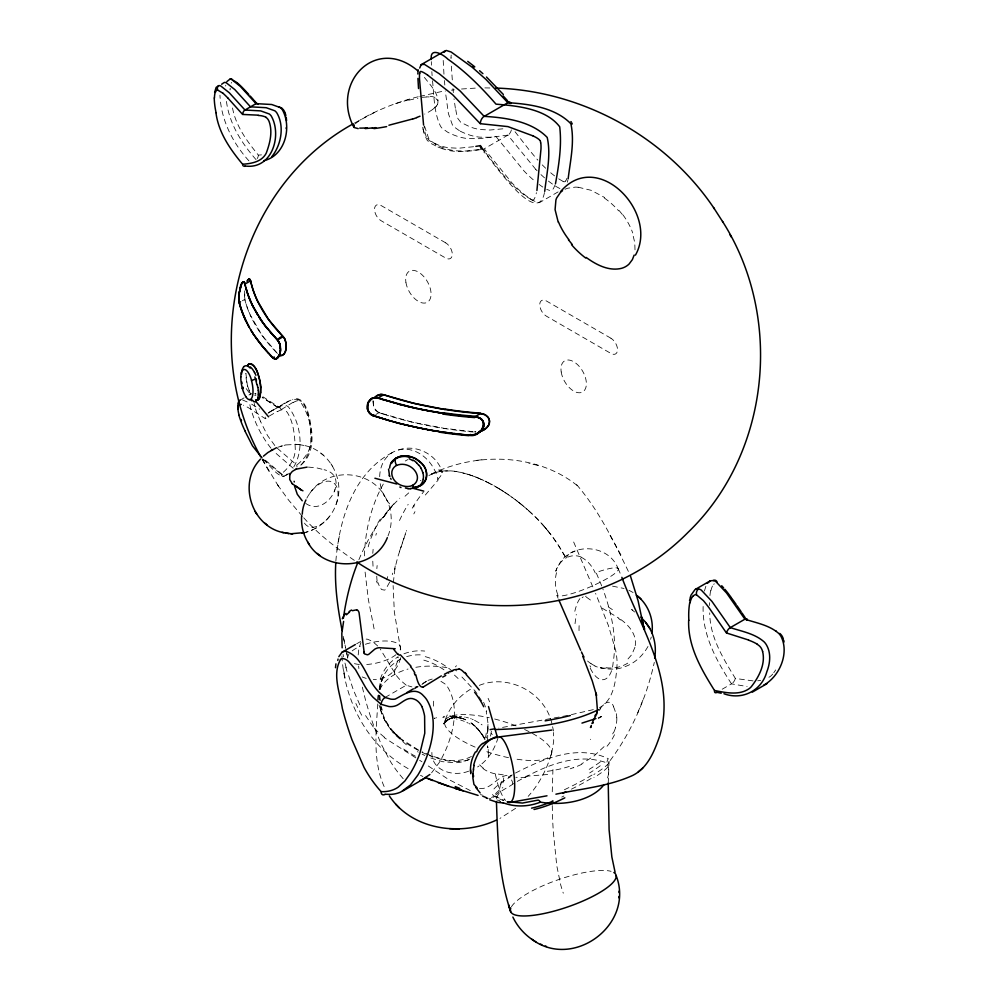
<?xml version="1.0" encoding="UTF-8"?>
<svg xmlns="http://www.w3.org/2000/svg" width="999" height="999" viewBox="0 0 999 999"><rect width="100%" height="100%" fill="white"/><g stroke="black" fill="none" stroke-linecap="round" stroke-linejoin="round"><path stroke-width="0.75" stroke-dasharray="5 3.75" d="M552.26 791.77L552.934 769.492M487.587 740.271L488.049 723.563L486.201 711.363M364.46 555.906C365.06 530.931 371.153 505.756 383.379 483.891M488.461 755.744L488.411 756.942M608.229 783.054L609.078 761.513L608.304 762.974C630.893 733.541 646.353 698.563 654.295 662.387M635.014 249.875L634.752 242.52L632.442 233.004M487.937 728.471L487.362 733.291L488.049 723.563M358.191 654.944L358.916 648.239L360.926 642.494M372.777 553.346L373.114 549.3M433.341 706.156L433.691 700.649M393.344 582.529L395.304 565.509L394.655 569.455L397.889 556.605L406.605 530.457M575.024 623.663L576.286 614.422M378.221 695.192C376.985 725.811 371.253 758.641 384.578 787.562M244.643 290.896L244.855 299.35L242.345 300.774M335.864 561.038C339.223 519.617 353.271 472.902 392.682 452.347M379.695 689.747L381.456 681.106L384.19 674.612L380.519 684.465M225.649 86.039L225.774 85.177M337.038 549.937L339.498 535.114M551.66 753.196L553.683 741.358L553.571 732.504M502.984 782.804L504.208 775.049L495.242 773.601A33.479 9.266 80.1 0 0 505.606 800.461M544.48 192.52C537.362 230.257 488.199 154.283 483.816 152.098M704.407 591.058L706.018 585.776M373.077 400.949L373.539 407.292M379.083 689.335L381.893 680.019M567.894 180.007L567.32 182.205M373.089 400.874L373.663 407.58L378.009 412.187M486.301 737.924L486.6 736.837M400.537 657.704C398.339 670.329 386.151 680.444 373.276 679.607M634.939 647.24L631.868 654.507L626.485 660.701M375.836 535.239L376.411 533.304M305.769 503.446C326.261 518.044 351.411 475.686 324.076 469.717M650.599 639.31L651.261 637.037M392.757 573.126L392.282 574.612M399.563 551.223L405.794 532.642M445.117 720.441L443.831 724.038M551.186 754.657C546.465 769.917 538.923 784.452 528.184 796.353M555.182 184.69L553.359 188.774L551.535 190.31A8.929 5.157 60 0 1 549.925 190.509L546.728 189.41M334.415 491.208L334.94 489.672M336.039 504.47C345.754 480.357 329.62 450.512 304.171 445.442M498.151 737.549C494.567 749.113 488.111 760.451 477.572 766.957M566.895 178.309L566.845 178.471A23.626 13.649 60 0 1 565.746 180.819L565.671 180.856M387.987 535.988C393.394 522.852 391.945 507.092 384.14 495.204M556.056 570.404L555.769 571.228L556.78 568.668A27.622 21.741 83.9 0 1 566.021 558.041A33.479 19.331 60 0 1 574.562 551.56L574.875 551.51M556.118 570.242L556.78 568.668M389.647 582.18L385.589 589.435A3.746 2.273 -61.7 0 1 384.49 590.122L381.618 589.547L378.733 585.951M637.749 712.774L644.03 697.29M590.771 727.959L591.47 726.673M461.938 718.256L465.734 719.804L456.318 717.22L459.515 717.419L453.558 717.307L456.768 717.22L449.962 718.518L453.109 717.619L447.54 719.742L450.362 718.506L445.417 721.353L448.951 719.18L443.956 723.663L448.651 719.342M475.087 747.102A55.794 16.921 17 0 1 445.079 720.504C449.75 706.293 460.352 694.417 473.563 687.549M590.909 727.647L591.72 725.786M358.891 559.727C367.42 539.085 379.258 519.767 394.368 503.271L382.355 518.531L391.658 506.143A34.665 28.284 64 0 1 379.957 481.943M613.361 732.567L612.699 733.928M443.981 723.638L444.842 722.327M413.823 513.911L414.985 511.65M437.574 104.52C440.234 93.669 428.346 83.229 422.727 75.15M558.553 565.347C570.329 541.795 608.678 543.793 618.056 568.481M599.512 710.526C601.473 704.545 610.077 697.477 613.686 706.618M383.566 517.232L386.8 512.262M775.661 669.942L773.75 672.764M647.989 646.453C642.494 656.368 633.516 664.497 622.414 667.432C612.499 671.977 590.871 665.471 604.882 668.731M293.806 466.87C304.42 449.175 300.824 422.902 288.336 406.83A7.73 4.458 60 0 0 286.288 405.669L281.531 405.756L275.574 408.366M425.337 495.005L438.086 480.132A34.665 28.284 64 0 0 405.906 449.238A34.665 28.284 64 0 0 379.682 477.11M309.84 493.319C326.96 467.008 370.379 469.18 385.065 496.665M444.43 722.789L444.043 723.313L446.99 720.391M499.388 791.745L494.48 796.078M456.443 665.696L455.469 666.882M329.345 516.595C323.002 524.675 313.861 530.619 303.783 532.754M446.103 721.091L444.28 722.939M604.045 746.64L594.018 755.993L581.693 763.81M772.714 674.063L772.177 674.675A47.752 27.572 60 0 1 770.104 676.573L765.808 679.02M436.488 106.069L432.505 109.615M431.593 772.814L438.936 762.986A233.616 134.877 60 0 0 447.003 746.94C454.32 728.408 458.741 705.469 447.864 687.424A14.997 8.654 60 0 0 444.855 683.828L438.199 679.62M444.905 722.277L446.391 720.853L445.254 721.877M250.125 394.58L250.499 394.18A7.73 4.458 60 0 1 250.924 393.856M300.824 465.134C316.983 448.164 312.625 417.982 299.388 400.449A7.73 4.458 60 0 0 297.327 399.288L292.582 399.375L285.702 402.522M301.099 464.897C315.547 452.584 312.824 432.043 308.916 415.646C307.168 408.279 302.485 395.529 292.582 399.375M582.117 597.764L583.204 596.878M355.194 123.814L360.065 120.13M254.745 395.567L255.981 395.142M287.25 473.888C279.87 482.43 269.318 463.037 262.787 459.677M515.634 808.303L499.975 818.406M446.203 720.966L447.589 719.979M265.984 418.331L265.384 418.743L249.25 408.229A69.018 39.848 60 0 0 244.018 405.419L243.444 405.182M421.903 684.552L427.085 680.881M268.694 412.674L274.65 408.891M269.305 412.262L291.308 399.787M269.38 416.009L277.285 411.401M354.483 123.014L377.734 110.802M601.51 716.47L600.711 716.957A15.06 7.517 -50.2 0 0 598.339 718.756M284.727 403.084L268.019 413.274M513.523 783.566C508.454 788.024 495.779 791.408 497.115 799.487M535.789 169.43L507.854 135.14L484.19 148.814L512.125 183.092A86.151 49.738 60 0 0 532.629 200.362M558.104 191.895L539.697 202.522A8.929 5.157 60 0 1 538.086 202.722L532.629 200.312M240.384 399.987L244.056 397.864M248.976 395.03L251.423 393.618M289.885 473.101L284.365 476.286L263.923 458.978M356.643 643.793L360.602 641.508M385.077 697.452L406.231 685.239L411.888 686.887M414.71 688.061L417.357 686.525M422.639 683.478L426.61 681.181M414.31 688.973L418.281 686.688M722.202 689.223L731.505 683.853L747.115 686.525M512.212 774.824L508.379 777.022A5.582 3.184 59.4 0 1 512.824 783.99M375.874 414.46L379.096 412.637L378.184 412.262M517.245 781.443C544.18 766.433 575.998 751.785 607.042 762.936A55.794 33.854 2.7 0 1 606.705 780.019M467.757 474.25L457.23 471.69A121.915 70.392 60 0 0 450.324 470.891L441.658 471.228A104.246 60.19 60 0 0 433.866 473.214L428.396 475.761L433.141 473.314M405.244 461.001L407.954 459.528M515.484 773.039C543.369 758.678 577.609 744.055 608.341 758.716A5.582 5.42 -70.3 0 0 607.042 762.936M431.568 474.063C476.86 451.623 538.786 453.596 578.433 486.55M311.376 530.394L312.937 529.62M314.947 528.608L316.546 527.809M293.069 402.285L281.169 409.64L262.737 397.802M469.692 759.153L464.485 761.263A48.364 39.423 48.4 0 1 455.157 762.774L442.495 761.688L430.07 757.766M427.934 680.419L432.192 679.045M449.75 718.781L450.512 718.431M493.306 796.69L491.483 797.402M471.416 756.443C463.111 760.963 453.271 761.3 444.13 759.69L444.905 759.802L431.918 756.081L422.19 751.797M599.525 707.654C614.51 699.787 616.183 678.333 617.145 663.111A69.555 44.218 59.1 0 0 615.784 650.836L608.416 625.574L595.579 593.369M600.923 716.708L598.176 717.769M573.314 767.632L570.279 768.793M277.722 447.265L285.751 444.942L297.003 444.368M418.244 96.753C400.799 101.011 383.816 107.442 367.819 115.647A27.235 3.821 -24.2 0 0 359.915 120.167M479.308 685.376C509.115 673.151 546.428 693.543 552.247 725.262M395.604 103.659L409.553 99.513M451.71 717.969L452.959 717.582M398.526 449.962C416.183 443.668 437.425 454.62 442.47 472.714M593.319 709.627L567.669 715.471L498.751 728.096M468.643 771.178C453.121 777.384 429.607 770.504 432.043 750.212M435.951 717.881L436.6 717.719M280.207 446.341L281.968 445.904M284.078 445.367L285.751 444.942M305.894 532.217L307.642 531.78M419.755 96.391L442.819 91.246M417.619 686.588L416.346 686.875A32.355 18.681 60 0 1 414.972 687.037M278.172 407.442L280.007 407.779L262.887 396.753M454.695 717.157L455.594 716.995M507.854 135.14L491.133 137.238L479.92 137.175A86.151 49.738 60 0 1 459.403 130.757M547.664 774.487L525.949 776.273M473.588 146.716L458.379 148.252L448.301 147.715A80.507 46.478 60 0 1 438.449 145.08L429.32 140.647L426.311 136.751M480.606 149.6C467.944 151.511 454.52 153.184 442.182 148.601M760.664 680.444L757.692 680.806M478.658 149.65L465.596 151.011L456.243 150.837A86.151 49.738 60 0 1 435.739 144.418M502.872 128.821L489.935 130.032L479.87 129.495A80.507 46.478 60 0 1 470.005 126.861L460.776 122.353L457.879 118.531A38.536 22.253 60 0 1 455.619 108.317M443.244 716.47L444.805 716.295M451.436 90.147L454.32 89.823M461.526 89.011L477.335 87.987M476.885 460.327L482.23 459.74M422.015 97.303L426.298 97.04M261.501 154.87L258.391 155.132C246.566 140.709 234.927 124.763 232.168 105.819M444.767 470.904L442.719 471.091A107.867 62.275 60 0 0 428.321 475.849M445.129 470.891L447.502 470.816M458.891 761.675L444.955 760.551L429.245 755.569M442.744 717.582L444.118 717.569M459.303 716.67L460.502 716.67M484.877 87.9L491.096 87.999M308.391 467.107L316.358 467.807L324.3 469.792M753.059 680.906L735.376 678.446C723.201 658.478 709.839 637.075 709.727 612.887M460.976 716.683L461.7 716.72M479.52 788.523C492.682 789.959 499.113 771.977 511.875 775.836M298.938 444.543L305.794 445.791M452.622 716.283L451.461 716.196L454.92 716.558M295.18 444.205L302.435 445.079M612.537 586.151L624.038 588.486M578.159 187.213L591.208 190.322L604.657 197.527M453.496 716.37L454.358 716.47M450.811 717.981L451.461 718.056M446.266 428.746L412.25 422.14L379.87 412.924M455.494 716.645L463.361 718.706L459.215 717.569L460.389 717.757M464.597 717.057L465.322 717.182M496.853 799.999L499.862 800.561M456.043 716.733L456.88 716.895M454.345 718.518L454.97 718.643M466.296 717.382L468.456 717.931M456.218 718.893L457.13 719.105M537.899 465.397L528.883 463.349M242.545 399.95L249.588 402.972M255.12 393.331L255.994 393.556M464.647 473.351L463.124 472.952A126.311 72.927 60 0 0 447.889 470.766M459.852 717.607L464.91 719.43L464.173 719.118M467.732 474.238L473.514 476.198M460.676 720.092L462.924 720.841M383.816 414.21L385.402 414.722A268.107 154.795 0 0 0 473.264 432.03M468.756 474.562L473.988 476.373M383.017 413.961L380.656 413.186M379.083 412.662L380.057 412.987M379.096 412.637L375.761 410.577L373.601 407.442M254.608 393.818L255.794 394.243M470.604 718.618L471.316 718.88M362.175 676.935L366.208 678.433M423.738 132.168L422.477 126.299L424.4 134.528L427.297 140.472L430.744 143.381L438.648 147.265M473.938 476.348L476.198 477.222M437.962 147.015L442.919 148.888M463.474 721.053L464.285 721.365M475.886 477.097L477.797 477.872M476.361 477.285L477.072 477.572M477.584 477.784L489.685 483.416M477.959 477.934L479.158 478.434M472.252 719.255L473.176 719.655M563.024 181.356L559.765 179.495A78.896 45.542 60 0 1 558.653 178.784M531.456 199.575L528.121 197.652A78.896 45.542 60 0 1 512.175 184.565M470.292 790.571L447.964 779.095L425.811 764.322M559.915 188.586L556.306 186.638A86.151 49.738 60 0 1 547.889 180.657M480.531 479.021L481.168 479.308M482.305 479.82L483.891 480.544M426.398 754.332L421.665 752.085M466.883 722.477L468.119 723.076M485.039 481.093L486.963 482.03M420.492 775.336L422.852 776.473M422.177 754.17L424.787 755.444M474.562 720.291L479.42 723.051M487.612 482.355L498.663 488.449M586.363 597.115L592.22 601.311M490.734 483.966L492.32 484.827M469.08 723.563L470.017 724.075M418.344 750.374C404.82 743.231 391.521 733.853 384.54 719.792A69.331 65.734 -18.2 0 1 380.132 709.078M459.403 130.694L453.958 126.811A8.929 5.157 60 0 1 452.347 124.763L448.389 113.536L445.279 90.934M435.739 144.368L430.282 140.484A8.929 5.157 60 0 1 428.671 138.424L424.425 125.787M628.908 590.247L633.104 592.532M418.219 752.097L417.395 751.648M493.906 485.701L495.492 486.588M418.469 749.999L401.473 739.223L393.531 731.905L401.71 739.472C391.396 731.218 383.429 719.767 380.744 706.73M496.016 486.9L499.25 488.811M435.914 98.639L438.024 100.699M602.297 608.229L618.993 618.244M251.686 404.183L259.752 409.24M499.188 488.773L504.47 492.095M499.712 489.098L501.298 490.072M415.821 757.879L384.14 737.599M502.36 490.734L503.946 491.745M408.129 768.631C367.744 745.791 344.393 701.485 341.933 655.968M419.655 760.301L421.953 761.775M504.42 492.057L511.513 496.915M504.994 492.432L507.105 493.843M277.635 407.217L265.022 399.113A69.018 39.848 60 0 0 262.175 397.515M508.154 494.555L510.252 496.016M479.732 731.231L470.991 722.851L478.084 728.97L485.027 739.023M510.789 496.391L512.15 497.377M354.308 560.352C335.964 547.764 318.157 534.128 303.371 517.382M406.418 744.817L393.606 733.541L385.377 721.216M481.181 724.25L482.055 724.887M511.838 497.14L512.475 497.602M512.35 497.527L515.496 499.85M471.828 723.451L475.049 726.098L472.202 723.726M293.157 468.231L274.076 451.698M515.197 499.625L518.618 502.26M516.321 500.474L517.107 501.073M620.941 619.617C628.758 625.224 636.063 633.841 635.414 644.03A25.474 22.752 1.1 0 1 634.902 647.227M406.231 685.239L400.587 680.369A32.355 18.681 60 0 1 396.116 675.199L380.282 649.063M518.518 502.185L522.352 505.257M518.993 502.547L521.865 504.857M322.24 454.333L323.264 455.157M320.729 453.109L322.04 454.158M634.602 612.012L631.643 609.452L634.178 611.75M522.252 505.182L523.314 506.068M473.638 724.862L474.65 725.736M523.289 506.043L528.034 510.139M526.423 508.728L527.497 509.665M527.897 510.027L528.558 510.614M528.409 510.477L534.815 516.483A121.915 70.392 60 0 1 541.708 523.651L544.53 526.835M461.925 676.997L475.512 691.445L482.804 702.634M263.274 459.203L281.019 474.188C287.999 468.631 294.143 460.976 295.067 451.81A36.101 20.842 60 0 0 295.267 448.976C294.767 436.725 294.018 423.638 287.575 412.862A6.818 3.934 60 0 0 285.564 410.626A5.02 2.897 60 0 0 283.878 409.84M277.41 353.484L262.138 335.464L250.687 315.834M576.648 484.702C599.213 510.739 614.485 542.719 629.395 573.526M276.286 352.335L274.975 350.961A268.107 154.795 0 0 1 244.78 299.388A262.737 151.798 -0.1 0 0 250.524 315.859M277.223 448.201L296.803 465.072C303.783 459.515 309.927 451.86 310.851 442.694A36.101 20.842 60 0 0 311.051 439.86C310.552 427.609 309.79 414.535 303.359 403.746A6.818 3.934 60 0 0 301.348 401.523A5.02 2.897 60 0 0 299.65 400.724M479.408 731.243L480.294 732.192M377.697 645.991L372.565 641.445L367.607 639.235A14.997 8.654 60 0 0 364.61 639.36M302.36 516.296L288.611 500.099L277.622 484.952M491.246 733.403L492.307 734.615M619.143 210.527L622.764 215.035M544.492 526.785L547.689 530.594M274.837 445.554L267.582 435.626L260.577 421.59M544.842 527.185L546.59 529.258M478.134 729.258L478.671 729.894M478.309 729.47L481.88 734.34M403.184 778.721L400.324 775.336A77.997 45.03 60 0 1 390.397 761.463L380.881 743.531L373.539 725.237A233.616 134.877 60 0 1 365.459 699.862L361.588 684.178M270.979 448.226C260.364 434.815 252.672 418.656 249.188 401.873M492.432 794.53C495.891 798.651 513.261 804.12 495.804 796.578L497.227 797.602L496.103 795.791L496.565 798.613M256.031 159.615C241.109 142.545 228.484 122.377 226.236 99.363M248.913 160.851C232.53 142.695 221.004 119.855 219.955 95.18M547.627 530.519L550.374 533.99A104.246 60.19 60 0 1 558.179 544.992L566.021 558.016A27.547 21.591 83 0 1 581.281 557.042M373.276 726.985L365.359 715.284M547.964 530.944L549.325 532.642A109.116 62.999 60 0 1 565.958 558.041M481.456 733.578L482.704 735.239M485.764 152.922L497.202 167.545A252.135 145.579 60 0 0 500.711 171.828L502.797 174.326A113.736 65.672 60 0 0 512.162 184.628M515.059 131.743L528.758 149.326A252.135 145.579 60 0 0 532.267 153.609L534.365 156.106A113.736 65.672 60 0 0 537.899 160.177M246.216 388.623L250.225 394.23M482.092 734.078L482.767 735.014M483.004 735.664L484.752 738.561L483.841 736.975M590.272 668.231C599.462 687.137 611.7 681.031 613.161 662.449C617.307 637.612 611.376 612.325 602.909 589.048M278.496 486.263L262.113 459.215M330.969 463.786L331.718 464.972M383.291 493.881L384.016 495.017M331.805 465.122L332.754 466.62M731.505 683.853C716.008 660.089 701.41 633.341 703.246 604.058M482.342 735.102L483.079 736.4M610.014 535.264L621.977 556.843M262.175 459.303L269.505 472.327M483.229 736.663L483.916 738.011M484.877 738.798L485.114 739.26M250.849 394.78L248.252 388.461A20.017 7.205 80.3 0 1 247.377 385.439L245.891 373.326A16.958 6.006 80.4 0 0 245.891 373.988A18.307 6.568 80.3 0 0 247.377 385.452L250.699 394.493M359.802 704.794L353.359 689.934L347.465 672.152M484.19 738.561L484.577 739.385M377.285 583.091L376.548 581.306M558.091 598.214L556.855 595.304A33.479 5.632 -23.1 0 0 587.162 588.161A33.479 5.632 -23.1 0 0 618.031 570.242A33.479 5.632 -23.1 0 0 596.103 572.514L601.798 586.101M618.156 568.581L621.353 576.073M573.663 542.02L593.256 587.887M346.241 667.881L344.817 662.487M590.347 739.26L590.434 739.585M552.572 726.698L553.546 731.018M374.101 628.846L368.331 599.412L364.847 569.954M343.194 636.363L345.779 648.551M346.091 650.074L347.702 657.692M343.693 638.698L345.529 647.489M346.753 653.346L347.677 657.742M616.308 713.673L616.808 717.332M343.519 656.755L343.057 654.283M487.512 745.816L487.899 747.851L487.687 746.59M455.357 108.204L454.021 98.826M488.186 749.475L488.311 750.586M294.181 482.142L294.068 480.881L294.118 482.305M488.124 752.135L488.199 752.771M358.604 666.008L358.891 668.568M400.724 650.012L394.33 611.937L393.131 585.551M373.027 566.196L372.627 558.141M453.346 92.62L452.984 88.524M488.236 753.096L488.336 754.37M452.31 79.895L451.236 64.785M444.443 80.532L444.805 85.015M432.517 80.757C434.153 95.979 433.766 112.175 440.509 126.211A8.929 5.157 60 0 0 442.12 128.272L447.564 132.143A86.151 49.738 60 0 0 468.081 138.599L479.295 138.686L496.016 136.588L523.951 170.879A86.151 49.738 60 0 0 536.051 182.105M443.956 74.176L443.131 59.103M432.117 75.624L431.83 71.641M488.374 751.423L488.399 751.698M431.443 65.197L431.318 61.651M488.374 755.019L488.399 755.656M379.458 695.566L379.608 699.837M552.26 805.606L552.497 815.509A442.944 255.732 60 0 0 553.409 832.766L556.78 865.783L560.726 884.952A90.734 52.385 60 0 0 563.299 893.206M616.845 718.381L616.845 718.743A30.332 14.973 -53.6 0 1 615.334 727.659M552.21 800.286L552.247 804.27M284.39 476.448A3.634 2.722 -82.7 0 1 281.131 474.138M277.809 407.467A3.584 2.685 -82.7 0 1 281.069 409.69M250.499 394.18A3.347 2.71 47.3 0 1 250.961 393.981M265.484 418.681A3.584 2.685 -82.7 0 1 265.235 417.07M277.472 411.7A36.114 20.842 60 0 1 283.753 409.54M296.691 465.159A3.634 2.722 -82.7 0 1 296.953 467.033M293.256 402.585A36.114 20.842 60 0 1 299.538 400.424M260.689 421.566A66.908 38.624 60 0 1 254.695 406.143M254.895 406.168A27.01 15.597 60 0 1 254.233 403.459M735.227 678.546A4.808 2.135 -50.5 0 1 731.493 684.003M709.602 605.469A88.499 51.099 60 0 1 709.577 602.697M709.939 595.591A88.499 51.099 60 0 1 710.626 590.559M710.913 590.784A35.739 20.629 60 0 1 713.511 584.203M713.736 584.477A11.414 6.593 60 0 1 714.273 583.778M258.279 155.207A3.634 2.098 -60 0 1 257.168 158.591M230.057 89.922A66.908 38.624 60 0 1 230.02 88.861M230.245 88.986A27.01 15.597 60 0 1 230.245 88.586M231.231 83.179A8.629 4.983 60 0 1 231.556 82.38M544.555 177.859A86.151 49.738 60 0 1 540.971 174.6M537.137 170.817A86.151 49.738 60 0 1 535.801 169.405M511.388 129.882A6.256 3.609 -60 0 1 507.904 135.414M531.53 199.788A5.42 3.134 60 0 0 534.19 199.251L534.165 199.013A23.626 13.649 60 0 0 535.264 196.678L535.339 196.528A61.463 35.489 60 0 0 536.426 192.67M565.759 181.031A5.42 3.134 60 0 1 563.099 181.568M554.595 175.886A78.896 45.542 60 0 1 549.587 171.828M545.666 168.244A78.896 45.542 60 0 1 543.743 166.346A113.736 65.672 60 0 1 542.245 164.885M426.211 136.738A38.536 22.253 60 0 1 424.063 126.548M451.024 58.629A65.197 37.637 60 0 1 451.024 57.73M451.036 57.73A27.622 15.947 60 0 1 451.211 55.095M542.807 187.063A86.151 49.738 60 0 1 539.135 184.478M565.022 189.286A25.687 19.73 28 0 1 567.744 188.212L575.399 187.113A31.881 24.725 29 0 1 578.159 187.263M604.32 197.989A67.957 56.743 30.9 0 1 618.656 210.864M622.976 214.91A67.532 57.268 30.4 0 1 632.717 232.954M426.498 96.891A73.064 20.18 -26.9 0 1 429.083 96.953M430.082 96.304A66.758 18.219 -26.5 0 1 436.476 98.339M437.437 104.558A34.316 9.041 -19.7 0 1 436.301 106.106M432.43 109.615A27.235 7.492 -18.3 0 1 424.687 114.073M408.853 100.2A71.728 19.131 -26.4 0 1 417.919 98.314M472.839 431.593A262.737 151.373 0 0 1 446.416 428.409M475.686 431.855A14.848 14.223 25.5 0 1 474.775 431.78M475.886 431.955A15.085 14.423 28 0 1 474.762 431.88M244.967 299.076A15.085 4.67 -77.9 0 1 244.718 291.121M379.021 705.144A55.794 34.428 3.7 0 0 381.268 710.252A5.582 1.748 -16.2 0 0 380.357 709.003M378.022 699.949A55.794 34.428 3.7 0 1 378.296 694.767M379.82 689.71A55.794 34.428 3.7 0 1 408.029 669.043M415.859 667.295A55.794 34.428 3.7 0 1 449.363 668.194M382.267 710.139A54.508 44.418 49.6 0 1 381.456 707.005M380.369 700.724A54.508 44.418 49.6 0 1 380.032 695.491M380.369 689.01A54.508 44.418 49.6 0 1 381.818 681.93M385.327 721.241A69.156 66.508 -17 0 1 380.994 710.326M394.343 674.687A55.794 32.205 60 0 1 397.977 660.676A5.582 3.159 59.7 0 0 397.952 656.88M381.193 681.63A54.071 44.206 47.1 0 1 398.039 660.764M397.939 660.626A53.784 44.668 52.9 0 1 400.711 659.065M406.68 656.655A53.784 44.668 52.9 0 1 423.326 655.044M524.587 729.495A55.794 16.921 17 0 1 551.386 754.183A55.794 16.921 17 0 1 513.449 758.641M508.528 757.679A55.794 16.921 17 0 1 483.391 750.424M445.079 720.504A55.794 16.921 17 0 1 489.273 717.732M494.655 719.005A55.794 16.921 17 0 1 517.245 726.335M415.409 756.231A62.562 37.8 30.1 0 1 402.759 748.388M486.288 732.954A56.918 46.753 44.8 0 1 485.452 737.574M483.628 702.309A62.438 54.858 -11.5 0 1 486.613 711.276M454.445 675.099A68.968 15.185 43.3 0 1 459.19 679.52M600.224 765.746A53.509 6.431 -27 0 1 589.685 772.939M591.183 778.421A52.66 7.917 -24.9 0 1 570.941 789.385M607.867 766.907A52.198 7.355 -25.2 0 1 593.906 777.647M511.413 906.855A55.794 14.411 -19.1 0 1 556.818 880.219A55.794 14.411 -19.1 0 1 611.088 871.353M503.046 800.386A66.883 11.526 -5 0 1 504.645 799.712M365.384 644.268A26.936 10.527 -12.5 0 1 391.795 641.52A26.936 10.527 -12.5 0 1 399.762 650.499M396.004 654.695A26.936 10.527 -12.5 0 1 364.36 664.597M359.378 664.46A26.936 10.527 -12.5 0 1 353.796 663.448M347.739 658.254A26.936 10.527 -12.5 0 1 348.938 654.245M352.197 650.886A26.936 10.527 -12.5 0 1 360.289 646.216M557.817 594.78A29.258 23.277 82.7 0 1 556.78 571.753M590.746 667.145A93.806 49.101 83.4 0 1 589.922 665.771M581.243 557.305A29.258 21.016 75.2 0 1 595.279 573.026M600.724 708.553A126.473 73.027 0 0 1 599.6 709.115M590.796 726.123A65.185 21.928 -58.1 0 1 591.021 725.611M590.022 727.509A15.609 9.103 -48.8 0 1 591.358 725.262M600.961 716.97A9.166 4.733 -51 0 1 601.66 716.558M525.986 777.322A166.046 161.85 75.3 0 1 515.859 777.284M569.255 766.445A126.036 113.898 26 0 1 546.965 771.353M581.893 764.223A102.897 97.765 63.6 0 1 573.389 767.831M614.51 734.715A36.426 23.439 -51.6 0 1 605.406 748.151M615.571 727.584A29.208 14.873 -53 0 1 613.648 732.554M616.745 717.382A38.412 19.568 -51.7 0 1 616.758 717.944M613.473 706.78A65.26 36.464 -42.9 0 1 615.746 714.01M495.154 773.8A27.36 18.993 -2.2 0 1 482.904 768.456M483.354 768.169A27.223 18.556 -1.2 0 1 478.309 763.011M440.934 475.549A34.003 7.78 -30.2 0 1 436.551 480.631M412.237 508.179A223.551 140.06 69.4 0 1 423.414 492.082M399.488 520.516A210.027 119.967 77.9 0 1 408.166 504.383M414.061 505.369A141.858 10.889 -75.2 0 1 413.823 507.08M387.737 576.598A71.241 19.943 -66.4 0 1 386.613 579.832M379.183 585.639A73.639 46.241 -41.5 0 1 377.997 582.642M377.123 581.156A140.871 90.946 -22.3 0 1 376.685 573.888M376.86 568.643A140.871 90.946 -22.3 0 1 377.147 565.521M368.206 546.828A209.565 121.466 33.3 0 1 372.989 533.566M373.888 531.231A224.201 119.605 46.7 0 1 382.405 516.108M393.531 504.607A33.941 2.298 -42.3 0 1 399.775 498.226M405.032 496.241A32.88 3.459 -40.5 0 1 410.989 490.884M420.429 480.719A32.468 6.893 -38.3 0 1 420.954 480.357M432.992 473.489A32.343 6.981 -38.6 0 1 436.101 472.202M438.349 470.042A32.78 7.28 -39.2 0 1 440.422 475.824M381.556 708.878A58.004 47.365 49.5 0 1 380.719 705.644M379.732 700.187A58.004 47.365 49.5 0 1 379.27 694.717M379.42 688.336A58.004 47.365 49.5 0 1 381.069 679.357M468.668 759.852A50.2 40.659 43.2 0 1 458.853 761.563M491.358 731.206A59.378 48.289 40 0 1 490.284 736.787M488.099 698.313A70.405 60.702 -9.1 0 1 489.535 701.798M455.144 669.717A69.718 16.359 40.5 0 1 456.618 670.928M425.249 656.643A58.017 39.748 44.8 0 1 452.584 671.34M403.921 653.808A56.556 46.916 52.8 0 1 424.712 651.061M380.357 679.008A56.618 46.329 47.6 0 1 398.002 656.942M493.956 788.96A51.561 8.866 -23.6 0 1 510.914 776.623M495.579 793.693A66.471 13.561 -19.2 0 1 502.872 787.537M600.287 761.912A57.492 7.105 -26.5 0 1 589.185 769.367M563.886 796.003A57.38 19.668 -28.1 0 1 561.775 797.077M591.995 775.062A55.257 8.442 -24.9 0 1 561.913 790.883M608.803 763.161A55.057 7.655 -25.3 0 1 593.831 774.512M501.423 781.468A107.967 49.613 51.8 0 1 500.911 784.402M500.474 784.327A74.513 35.952 46.6 0 1 498.676 791.133M494.343 796.74A67.333 21.578 -73.5 0 1 493.194 797.252M490.846 798.388A91.371 20.704 -54 0 1 489.348 798.526M482.28 795.029A61.538 2.11 19.9 0 1 480.419 794.642M384.428 737.225A73.801 71.866 63.9 0 1 378.196 731.693M377.922 731.98A68.232 67.745 87.4 0 1 373.389 726.885M361.725 715.222A66.983 25.862 54.8 0 1 355.881 703.483M347.015 671.415A86.788 10.977 67.9 0 1 345.804 667.12M579.033 630.644A37.925 18.581 -87.2 0 1 579.208 624.238M574.825 611.301A27.522 7.905 -84.9 0 1 582.167 596.803M585.564 596.603A38.037 10.152 76.9 0 1 586.101 596.116M612.387 609.615A36.651 2.997 32.1 0 1 607.879 606.643M618.681 618.656A39.948 21.341 33.2 0 1 620.579 619.992M627.747 663.136A40.772 36.039 69.2 0 1 605.993 667.694M605.981 668.181A41.346 33.791 -75.6 0 1 594.917 666.158M595.017 665.858A41.221 33.579 -84.2 0 1 591.008 663.623M590.996 663.661A41.434 34.216 -78 0 1 587.587 661.038M423.801 660.152A54.108 37.363 45.4 0 1 448.988 673.663M528.908 510.976A126.311 72.927 60 0 1 544.155 526.336M306.83 498.151A25.262 14.585 -60 0 1 333.978 483.154A25.262 14.585 -60 0 1 329.208 516.77A25.262 14.585 -60 0 1 303.546 521.366M434.99 718.131L434.34 718.318L434.99 718.131M448.476 716.121L448.476 716.121M449.675 716.121L450.861 716.158L449.675 716.121M445.741 242.869L381.069 205.519A9.278 5.357 60 0 0 374.513 209.34A9.278 5.357 60 0 0 381.069 220.704L445.741 258.079A9.278 5.357 60 0 0 452.31 254.258A9.278 5.357 60 0 0 445.741 242.894L445.741 242.894M610.963 338.249L546.291 300.911A9.278 5.357 60 0 0 539.735 304.732A9.278 5.357 60 0 0 546.291 316.096L610.963 353.471A9.278 5.357 60 0 0 617.532 349.65A9.278 5.357 60 0 0 610.963 338.286L610.963 338.286M345.055 677.946L343.519 669.755L345.055 677.946M561.201 371.965A17.957 10.365 60 0 0 581.98 392.27A17.957 10.365 60 0 0 577.822 364.922A17.957 10.365 60 0 0 561.201 371.965M405.906 282.292A17.957 10.365 60 0 0 426.685 302.597A17.957 10.365 60 0 0 422.527 275.262A17.957 10.365 60 0 0 405.906 282.292"/><path stroke-width="1.5" d="M280.469 349.263L280.269 351.486M608.229 783.054L609.103 829.932L611.85 856.93L615.072 872.164M531.555 939.048C572.802 970.553 635.014 924.849 616.196 875.698M431.306 59.503C429.632 46.653 443.081 54.333 447.789 59.103C465.921 71.766 481.53 87.525 496.016 104.158C517.095 105.844 545.916 108.654 559.702 126.786C561.95 145.604 558.853 165.06 555.494 183.666M618.905 897.839L618.93 896.453M619.005 892.594L619.043 891.158M280.469 349.837L279.957 353.246M301.661 515.684C300.949 525.362 303.259 535.339 308.629 543.481M472.839 776.385L472.864 775.611M597.34 709.128L596.078 693.069L596.553 695.454L592.27 680.956L582.767 656.281M335.801 562.549C334.39 585.414 337.762 608.241 342.12 630.631M260.839 392.47L259.166 398.863L257.505 400.274L255.469 400.099L257.879 400.112L259.715 397.827L260.789 387.212M260.864 391.995L260.439 383.991M388.561 469.105L389.598 476.261M286.139 347.377L286.151 345.105M472.902 775.124L473.002 773.813M280.257 355.656C287.537 355.045 287.038 343.881 284.628 338.811M417.832 74.013L418.194 69.805M654.657 658.166C657.192 643.443 652.522 627.759 641.221 617.819M286.114 347.677C285.876 350.861 284.44 356.306 280.294 355.669M335.489 667.694L335.939 663.86M651.91 633.266C653.945 619.105 648.014 603.796 636.438 595.242M286.189 128.534L286.313 127.572M280.319 351.723L280.082 353.109M214.61 92.42L216.121 87.437L218.756 85.639A7.73 4.458 60 0 1 220.679 85.914L229.283 92.757L244.98 110.027L260.677 110.889L269.293 113.986A7.73 4.458 60 0 1 271.204 115.921C282.255 135.09 272.302 169.892 244.98 165.996M343.394 618.306C346.066 599.225 350.612 580.344 357.842 562.462M419.717 68.069L421.166 64.66L424.4 64.348L439.285 73.764L460.077 90.946L484.19 116.371C505.781 117.607 531.493 121.254 547.202 137.425C551.173 154.995 546.665 173.614 544.717 191.346M536.913 190.509L540.983 149.076A66.921 38.636 60 0 0 541.021 146.516L540.996 145.717A24.238 13.998 60 0 0 540.821 143.282L540.784 143.057M689.56 600.699L689.785 599.487M596.565 714.335L597.427 710.052L596.141 715.009M568.144 178.858C570.317 160.764 574.8 141.721 570.879 123.764C555.169 107.592 529.458 103.946 507.854 102.71L484.19 116.371M337.749 660.451L338.062 659.065M241.321 372.839L241.408 372.502A13.924 4.883 80.5 0 1 241.571 371.903C245.517 364.273 250.999 376.66 251.523 380.744A16.234 5.632 80.3 0 1 252.572 385.689A14.498 5.082 80.2 0 1 252.909 393.544A14.148 4.933 80.3 0 1 249.513 399.6M279.895 353.496L276.985 358.341L275.062 358.953L272.839 357.767L274.263 356.968M343.606 621.44L341.82 633.341L342.145 647.827M690.059 598.339L690.671 596.166M279.907 353.821L278.296 357.292L276.011 358.903M240.272 287.312C240.172 284.715 244.268 278.896 244.917 284.253M634.153 255.095L632.379 259.615L629.07 264.048A25.687 20.617 42 0 1 621.753 268.269C608.99 271.528 596.203 264.76 586.151 257.442M289.81 474.7L289.722 479.52L292.345 483.816M488.948 424.413L489.56 420.954L488.486 417.707M691.021 595.154L694.992 589.597L710.252 580.831L713.199 580.544A4.433 3.247 -80 0 1 717.12 582.055M290.06 474.163L292.27 471.441L295.604 469.418M338.823 656.655L342.095 652.197L355.319 644.555M635.439 255.132C659.365 212.812 597.527 148.214 560.576 191.608M289.785 474.762L290.085 474.1M246.978 281.318L247.29 280.669M241.583 283.891L239.098 293.244L239.273 302.472A262.737 151.648 0.1 0 0 245.142 318.993M391.783 463.149L392.145 462.425M241.508 284.041L239.073 293.219L239.173 302.36M443.918 52.348L446.216 50.437L451.098 51.985L472.215 67.27L485.864 79.346L507.854 102.71M387.337 537.649C374.575 570.504 323.938 572.889 307.704 542.032M475.474 751.897C471.578 758.416 469.692 766.171 470.829 773.726M241.696 283.691L242.17 282.904M226.848 81.606L229.795 79.258A7.73 4.458 60 0 1 231.718 79.533L240.322 86.376L256.031 103.646L271.728 104.508L280.332 107.605A7.73 4.458 60 0 1 282.255 109.553C292.145 126.973 285.289 155.594 263.961 160.677M247.602 280.107L249.338 278.709L250.599 280.881A255.344 147.465 -0.1 0 0 257.63 301.286M247.49 280.294L249.363 278.721L250.599 280.881A258.991 149.525 0 0 0 270.517 322.128A266.646 153.946 0 0 0 283.204 336.713A9.653 5.519 89.8 0 1 283.891 337.575L284.565 338.698M354.22 124.937L354.208 127.547L358.204 128.621M247.552 365.222L248.951 363.798M374.338 398.114L377.172 395.454L380.881 394.38M374.338 398.102L375.437 396.778M242.133 282.954L243.356 281.893L244.38 282.58M221.641 84.253L224.275 82.455A7.73 4.458 60 0 1 226.199 82.73L234.802 89.573L250.499 106.831L266.209 107.705L274.812 110.789A7.73 4.458 60 0 1 276.735 112.737C284.74 125.949 281.206 144.992 271.953 156.506M247.702 364.997C251.885 360.477 255.969 368.706 257.267 372.103M242.208 282.854L242.907 282.13M707.367 583.341L710.252 580.831M346.453 614.797L349.6 611.962M260.602 459.016C237.45 482.455 251.523 526.698 283.691 532.692M240.384 399.987A7.73 4.458 60 0 0 239.448 400.562L238.037 403.933L238.286 409.24M555.906 794.193C581.668 788.673 608.691 786.425 632.854 775.361C647.851 767.794 654.308 751.398 659.527 736.5C676.785 680.494 640.546 627.797 621.878 577.322M340.522 659.627C331.993 674.225 340.022 693.069 342.332 708.403A225.662 130.282 60 0 0 351.935 739.635L364.061 767.444A74.538 43.032 60 0 0 381.118 791.62A5.869 3.384 -60 0 0 385.065 794.43M375.636 396.578L379.046 394.667L382.679 394.518L413.711 403.271L445.117 409.503M429.895 774.475L422.065 779.744A77.997 45.03 60 0 1 419.805 780.644M638.261 771.852L642.719 768.094M263.449 456.168L267.932 452.497L276.473 447.727M478.459 432.754C483.266 430.419 486.001 422.914 481.156 419.255M353.271 123.776C239.136 186.626 197.814 343.918 260.702 456.718M385.077 794.28L390.996 794.38A77.997 45.03 60 0 0 400.911 791.957L410.427 785.027L417.769 775.199A233.616 134.877 60 0 0 425.849 759.153C433.154 740.634 437.574 717.682 426.698 699.637A14.997 8.654 60 0 0 423.701 696.041C415.035 685.789 403.858 694.73 395.192 699.1A32.355 18.681 60 0 1 390.734 699.113L385.077 697.452L379.42 692.582A32.355 18.681 60 0 1 374.962 687.412C365.734 675.561 361.988 657.005 346.453 651.448A14.997 8.654 60 0 0 343.444 651.573L342.095 652.197M403.034 790.883L426.211 777.422M244.98 110.027L256.031 103.646M421.166 64.66L444.842 50.986M406.768 692.644L413.386 688.823M695.641 589.273L698.588 588.985A10.227 5.907 60 0 1 701.273 590.072L711.95 601.41L730.294 627.622L744.917 619.193C756.43 622.976 769.43 625.162 778.77 633.466A10.227 5.907 60 0 1 781.056 636.475C789.547 653.371 779.457 676.61 763.711 685.139M752.322 692.145L766.932 683.703M441.321 675.911L423.713 686.738A12.45 10.327 81.1 0 1 423.101 687.162M250.612 280.844L244.98 283.991M240.572 301.773L239.148 302.572A262.737 151.798 -0.1 0 0 245.392 320.005M278.371 341.146L277.447 339.985A9.441 5.407 89.8 0 0 277.185 339.735A9.54 5.482 89.5 0 1 277.547 339.897C283.978 332.205 285.552 340.147 286.139 344.905M276.211 338.673L277.46 339.947L283.192 336.738L268.456 319.405L257.68 301.286M377.16 397.552L378.097 397.864L383.753 394.755A266.646 153.946 0 0 0 408.991 402.11A258.991 149.525 0 0 0 480.507 413.598L485.064 414.797L488.224 417.332M367.669 409.253C367.907 412.137 371.341 416.458 374.45 415.247M469.043 435.302L470.479 434.465M371.778 398.464L367.794 402.872L367.395 409.178M444.393 674.25L450.237 671.34M422.952 687.175C418.706 687.699 416.858 678.721 415.796 674.725M371.928 398.389L367.919 403.171L367.595 409.84M271.316 450.312L272.914 449.525M412.337 485.464A14.61 11.663 38.9 0 1 403.484 486.014A14.086 11.264 38.7 0 1 396.765 482.754A12.375 9.84 38.6 0 1 393.094 478.334A12.013 9.553 38.6 0 1 393.743 467.682A14.086 11.201 38.2 0 1 396.64 465.422C404.583 461.875 415.072 467.095 417.182 475.487A11.439 9.141 38.3 0 1 417.357 478.646A11.851 9.466 38.4 0 1 417.27 479.233A12.15 9.703 38.6 0 1 416.296 481.868A12.725 10.165 38.6 0 1 415.784 482.654A13.511 10.789 38.8 0 1 413.673 484.652L413.087 485.027A14.073 11.239 38.8 0 1 412.462 485.364M243.044 282.043L244.068 282.218A12.063 3.384 -78.5 0 1 244.805 284.203M296.316 469.105L307.118 467.12M496.441 820.067C461.113 836.775 411.788 830.181 389.323 795.878M295.529 469.443L296.403 469.068M396.953 457.767L396.341 458.054A5.582 3.159 64.1 0 0 396.64 465.422M420.017 116.196L416.645 117.52M604.008 784.59A55.794 33.854 2.7 0 1 540.434 802.147C528.571 806.817 515.009 807.379 503.059 802.697M595.928 718.581L581.967 723.101M352.36 610.701L356.119 609.927A24.638 11.326 86.3 0 1 356.655 609.964M412.512 118.993L388.898 125.225M249.188 363.686C257.405 365.06 258.704 376.648 260.377 383.591M417.02 486.938C427.51 484.84 429.595 470.429 421.965 463.686M290.859 533.766L304.633 532.542M302.11 533.179L303.783 532.754M416.783 487L414.96 487.337L420.654 485.464A19.043 15.172 39.4 0 0 423.938 482.742A18.219 14.523 39.2 0 0 424.762 481.63A17.445 13.899 39.2 0 0 426.386 477.809A16.946 13.499 38.9 0 0 426.548 476.935A16.571 13.212 38.9 0 0 426.398 472.202L425.711 469.792M509.715 802.497L547.002 795.803M490.084 729.62L494.418 728.858M551.96 730.044L497.352 737.125L488.486 706.543M475.849 146.378L480.244 145.667L484.627 151.436M275.799 358.791L273.189 357.929M372.09 127.959L365.159 128.596M375.174 397.565L372.053 398.551L375.924 397.577M495.267 729.545C524.35 728.721 553.721 725.911 581.443 716.658A126.473 73.027 0 0 0 598.463 709.677M381.006 394.38L383.741 394.792M375.362 397.739L378.009 398.139M258.167 115.16L242.607 114.448L227.947 98.102M495.766 88.062C582.242 90.747 666.271 136.863 714.41 208.853M449.637 828.658L454.033 828.733M455.082 828.745L459.39 828.833M532.954 135.864L507.967 126.611L480.244 123.676L452.522 94.593L427.522 75M395.217 648.751L379.058 647.727A25.375 14.91 -89.1 0 0 375.799 648.638A11.114 6.494 -88.4 0 0 374.675 649.263L368.768 654.308A12.587 8.367 85.7 0 1 367.332 654.782L364.535 653.908A6.419 4.495 -88.3 0 1 364.185 652.971M375.961 397.752L379.158 398.476M475.874 416.745L474.937 416.683M469.055 435.264C481.568 438.561 490.497 417.432 474.912 416.933A255.344 147.627 0 0 1 439.36 412.787L432.604 411.551M469.667 435.214L467.732 434.927M469.318 435.189L465.484 434.727M288.911 533.578L282.068 532.342M292.682 533.916L285.427 533.054M467.008 434.99L461.001 434.278M464.772 434.777L463.274 434.627M462.525 434.553L453.821 433.466M460.289 434.328L458.803 434.165M457.317 434.003L458.066 434.09M456.168 433.866L449.213 432.892M503.171 802.996L497.14 802.247L489.71 799.799M452.709 433.454L444.63 432.267M459.028 669.18L454.395 669.73A29.296 26.661 44.3 0 0 452.822 670.304M448.114 432.867L443.494 432.105M442.345 431.93L443.531 432.23M475.961 416.933L474.8 416.795L480.507 413.574C487.05 413.261 492.245 421.016 487.974 426.211A15.085 14.423 28 0 1 479.22 431.668M442.395 432.055L438.062 431.281M443.106 413.161L426.036 410.339M443.044 413.399L429.295 410.951M440.122 431.718L441.258 431.893M438.773 431.655L440.559 431.93M438.986 431.543L435.252 431.081M437.2 431.143L438.111 431.406M437.25 431.268L434.602 430.719M436.388 431.131L431.793 430.507M433.741 430.569L434.665 430.844M433.803 430.694L431.156 430.132M723.938 693.756C742.494 700.524 761.725 690.534 766.795 671.877C770.167 663.386 771.253 653.096 766.445 644.917A10.227 5.907 60 0 0 764.16 641.907C754.819 633.591 741.82 631.405 730.294 627.622M432.942 430.557L427.535 429.745M431.218 430.257L426.024 429.195M408.017 488.598L405.369 487.987M431.381 411.488L424.438 410.027M429.508 429.945L422.577 428.796M428.146 410.651L419.742 409.078M426.086 429.32L421.99 428.421M424.438 429.008L399.637 423.601L373.389 415.846M424.787 410.264L416.695 408.441M421.191 428.259L422.053 428.546M423.214 409.702L410.839 407.117M420.404 428.096L421.253 428.384M420.467 428.234L416.458 427.285M419.368 428.159L416.995 427.659M415.671 427.11L416.521 427.41M414.885 426.948L415.734 427.247M414.098 426.773L414.947 427.072M716.895 692.295L721.203 693.219M415.209 408.116L416.845 408.628M413.311 426.598L414.16 426.91M415.434 408.329L403.896 405.444M412.525 426.436L413.386 426.735M411.151 426.123L412.599 426.561M414.123 407.779L384.39 399.975M411.213 426.248L405.656 424.837M409.84 425.936L404.283 424.513M409.852 407.055L402.56 405.107M507.854 801.673L522.427 803.059L538.199 800.087A5.582 2.51 72.2 0 1 540.434 802.147M241.283 404.408L239.048 404.595A3.347 2.71 47.3 0 1 239.448 400.562M402.922 424.175L404.358 424.637M401.561 423.826L402.997 424.3M400.199 423.489L401.635 423.963M402.947 405.369L397.365 403.733M398.851 423.139L400.287 423.613M401.573 405.007L383.304 399.637M398.938 423.264L396.153 422.427M412.587 488.186L423.763 491.121M374.912 478.234L396.803 484.016M486.388 797.689L482.667 796.116M394.817 422.065L396.241 422.565M394.892 422.202L392.132 421.328M395.067 403.009L378.097 397.864M390.796 420.954L392.22 421.466M389.697 420.641L390.884 421.091M389.785 420.779L374.538 415.959M388.686 420.467L373.089 415.484M234.253 81.019L235.202 81.431M478.071 795.404L448.851 786.325L425.624 777.634M383.616 399.9L381.168 398.951M382.505 399.55L380.107 398.613M463.124 790.833L455.194 788.311L459.74 789.772M379.071 398.276L380.269 398.838M378.047 398.114L377.048 397.777M373.376 415.684L372.577 415.309M367.869 409.902L369.755 413.087L372.939 415.534M438.174 782.667L448.851 786.325M373.439 415.559L372.49 415.172M540.447 944.155L541.833 944.692M545.242 945.991L546.478 946.465M748.538 639.997L726.435 632.966L709.352 608.229A91.296 52.71 60 0 0 703.433 600.661L696.54 594.817A4.433 3.247 -80 0 1 698.588 588.985M427.822 778.533L432.555 780.519M340.347 659.352A11.101 6.406 60 0 1 348.489 661.375L355.482 669.617L365.447 687.287A39.56 22.84 60 0 0 373.214 697.439L381.131 704.32L389.036 706.555A39.56 22.84 60 0 0 396.803 705.381C402.347 702.659 407.604 696.178 414.435 699.238A10.952 6.319 60 0 1 421.89 706.455M292.282 483.741L301.648 490.234L296.241 486.263M302.959 490.809L301.523 490.172M381.131 704.32L381.193 704.357A5.607 3.234 -60 0 1 385.077 697.439M399.85 487.025L400.986 487.549M477.172 787.949L473.938 784.39L472.814 777.559M356.78 562.012C456.98 628.733 602.534 619.055 688.074 532.33C770.341 453.084 783.616 317.095 722.539 221.478M535.864 941.832C525.924 936.138 517.782 927.409 512.862 917.057M235.964 81.893L236.663 82.405M757.317 644.318L759.19 645.754A6.643 3.834 60 0 1 761.188 648.101A8.766 5.057 60 0 1 762.587 651.423M417.694 70.717C375.886 35.202 330.594 82.58 353.746 126.998M467.744 61.364L474.8 66.846M472.839 67.008L473.713 67.695M317.22 553.409L319.805 555.469M264.585 522.976L265.622 523.788M265.821 523.963L267.133 525.012M237.238 82.842L237.937 83.429M637 595.716L640.921 598.901M779.757 633.428L780.069 633.703A6.643 3.834 60 0 1 782.055 636.051A8.766 5.057 60 0 1 783.328 638.923M238.224 83.666L238.773 84.166A69.018 39.848 60 0 1 243.719 88.998L246.653 92.095M479.557 70.717L482.904 73.664M223.002 93.282L217.657 90.047A3.347 2.66 83.1 0 1 218.756 85.639M480.157 792.931L475.711 787.374M302.21 500.774L297.29 494.268L294.543 486.176M486.488 77.01L503.359 94.48M273.089 357.892L272.228 357.043M272.277 357.23L263.586 347.652M276.923 339.223L279.708 343.981L280.394 348.813M271.628 356.431L272.315 357.13M464.523 672.889L462.762 671.191A8.442 7.817 57 0 0 459.078 668.93M271.016 355.806L271.703 356.518M721.703 585.739L723.613 587.837M276.923 339.298L272.565 334.79M270.417 355.194L271.104 355.894M276.336 338.698L263.923 324.188L254.395 309.103M395.641 804.133L397.14 805.681M397.689 806.23L399.188 807.779M270.504 355.282L268.644 353.321M275.687 337.937L274.463 336.651M262.05 457.942L252.472 445.841L244.805 430.706M421.665 463.361L415.347 458.516L408.154 456.068L398.813 456.83L395.042 458.953L392.432 461.925L395.005 458.991A19.331 15.335 38.6 0 1 396.703 457.817C407.068 452.36 420.829 458.691 425.399 469.006M268.057 352.697L268.731 353.421M466.121 674.562L468.718 677.434A85.464 18.207 48 0 1 474.013 683.466M273.863 336.001L270.254 332.168M268.144 352.797L266.92 351.448M503.134 95.892L507.517 100.699M400.362 654.795L410.989 666.121M247.365 92.882L248.813 94.455M508.391 101.661L510.139 103.609M266.346 350.824L266.995 351.536M250.237 96.041L253.796 100.05M272.078 334.041L266.858 327.872M265.784 350.187L266.433 350.911M265.235 349.563L265.871 350.287M254.508 100.862L256.631 103.297M265.322 349.65L264.136 348.289M572.09 244.293L568.443 239.797M264.223 348.376L264.76 349.013M473.963 683.478L479.27 689.984M262.937 346.89L263.674 347.752L254.196 335.214M262.3 346.116L263.024 346.978M255.619 401.198L268.556 416.82M261.663 345.342L262.387 346.203M261.039 344.568L261.75 345.429M267.382 328.733L266.233 327.073M260.427 343.793L261.126 344.655M259.815 343.007L260.514 343.881M266.121 327.16L263.811 323.913M259.902 343.107L258.616 341.446M265.509 326.373L263.224 323.114M259.303 342.32L258.017 340.659M257.442 339.872L258.117 340.759M731.268 597.602L730.219 596.178A91.296 52.71 60 0 0 724.862 589.273M645.604 622.489L649.899 628.533M256.868 339.086L257.53 339.972M263.124 323.201L262.075 321.516M731.78 598.314L732.304 599.025M256.306 338.299L256.955 339.185M732.816 599.737L736.188 604.52M262.537 322.402L260.964 319.905M255.744 337.5L256.393 338.386M255.195 336.713L255.831 337.6M737.025 605.719L741.171 611.763M261.413 320.791L259.353 317.482M255.282 336.8L254.108 335.115M741.995 612.974L745.266 617.857M744.917 619.193L726.56 592.981L715.883 581.63A10.227 5.907 60 0 0 713.199 580.544M746.091 619.068L746.615 619.88M260.314 319.18L251.973 304.47M253.808 334.84L253.222 333.753M253.521 334.403L252.922 333.304M253.234 333.953L251.773 331.481M713.548 207.542L722.901 222.078M253.009 333.404L252.347 332.392M256.131 513.149L256.893 514.335M308.753 543.668L309.478 544.817M255.107 511.513L256.056 512.999M252.085 332.168L250.662 329.658M251.86 331.581L251.211 330.569M257.542 314.872L251.985 304.295M251.248 330.794L249.325 327.322M390.547 478.321L391.121 479.283M729.857 234.503L731.33 237.088M249.313 327.497L248.227 325.349M248.776 326.536L246.041 320.979L246.528 321.978M248.589 325.949L247.702 324.363M248.064 324.962L246.691 322.377M253.284 307.255L253.783 308.216M584.003 657.092L583.428 655.968M247.028 322.977L246.441 321.878M582.867 654.832L582.317 653.696M252.797 306.306L251.523 303.334M582.03 653.121L581.48 651.972M421.74 706.518L422.577 708.403A17.82 10.29 60 0 1 423.151 710.014L424.188 713.91A35.514 20.504 60 0 1 424.612 716.208L424.775 733.204L419.93 753.196A225.662 130.282 60 0 1 410.327 773.338L404.845 781.056L398.201 787.15A74.538 43.032 60 0 1 381.143 791.633M278.983 342.108L279.658 343.831M245.717 320.379L245.954 321.066M245.479 319.88L245.704 320.554M580.644 650.212L558.928 600.149M244.992 319.018L245.467 320.042M251.086 302.372L251.423 303.409M250.986 302.447L250.387 300.761M250.549 301.473L249.588 298.838M250 300.187L249.076 297.552M257.417 372.452L259.365 378.521A19.406 6.806 80 0 1 259.79 380.382L260.764 386.888M249.226 298.264L248.589 296.253M558.204 222.09L555.082 209.653L555.906 200.05A31.881 24.488 29.9 0 1 556.68 197.927L560.439 192.445A25.687 19.73 28 0 1 562.562 190.709M248.726 296.978L248.127 294.967M642.707 624.263L644.53 629.208L641.957 621.653L644.53 629.208M389.26 475.299L389.685 476.486M241.021 419.443L241.483 420.729M248.239 295.679L247.677 293.669M285.202 113.199L285.864 115.472M630.556 576.348L638.136 600.961L643.406 625.874L641.358 616.62L642.931 623.751M247.789 294.393L247.04 291.72M247.352 293.094L245.966 287.999M510.676 911.737L508.591 904.932L510.402 910.713C498.526 875.711 497.714 838.149 496.441 801.585M246.728 291.146L245.866 287.662M279.645 343.993L280.382 348.626M762.599 651.423C765.709 664.16 758.903 676.935 751.298 686.725A47.752 27.572 60 0 1 749.225 688.623C739.098 695.716 725.724 692.644 714.51 690.496C701.248 669.33 687.687 646.103 688.673 620.242M422.889 472.639L423.139 473.726A16.883 12.9 46.3 0 1 423.364 478.284A17.345 13.224 46.8 0 1 423.226 479.108M245.404 286.351L245.329 285.502M245.117 284.59L245.242 285.677M245.055 284.865L245.005 284.091A255.344 147.377 0.1 0 0 252.16 304.433M783.716 640.259L784.053 642.02M215.946 112.65C218.431 132.442 230.17 149.301 242.607 164.248C250.749 163.649 260.414 162.175 265.284 154.795A36.101 20.842 60 0 0 266.383 152.772C269.992 142.994 272.764 131.806 269.156 121.641A6.818 3.934 60 0 0 267.632 118.906A5.02 2.897 60 0 0 265.984 117.432M364.111 651.96L359.066 612.649A7.667 3.559 -86.2 0 0 356.843 609.865M423.576 125.075L419.493 78.946A65.197 37.637 60 0 1 419.468 75.949A27.622 15.947 60 0 1 419.642 73.314M286.226 117.245L286.576 120.692M470.529 769.842L470.741 772.514M417.919 78.409L418.531 88.549M238.049 408.291A8.629 4.983 60 0 1 238.861 404.545M244.905 430.669A66.908 38.624 60 0 1 238.911 415.259M239.123 415.272A27.01 15.597 60 0 1 237.849 408.204M726.56 632.879A4.745 2.11 -50.5 0 1 730.306 627.497M716.832 692.457A4.808 2.135 -50.5 0 1 714.647 690.421M747.115 619.18A4.745 2.11 -50.5 0 1 747.327 619.929M744.954 619.043A4.745 2.11 -50.5 0 1 746.615 618.781M748.563 640.172A58.417 33.729 60 0 1 757.317 644.193M775.674 630.756A58.417 33.729 60 0 1 775.986 630.918M692.856 596.528A11.414 6.593 60 0 1 696.415 594.605M688.86 620.329A88.499 51.099 60 0 1 689.747 602.609M690.034 602.834A35.739 20.629 60 0 1 692.632 596.266M242.707 114.385A3.584 2.073 -60 0 1 244.967 109.915M244.967 166.146A3.634 2.098 -60 0 1 244.143 166.333M243.119 165.859A3.634 2.098 -60 0 1 242.732 164.198M257.954 103.834A3.584 2.073 -60 0 1 258.217 104.42M256.031 103.521A3.584 2.073 -60 0 1 256.868 103.322M229.795 79.258A3.347 2.66 83.1 0 1 233.129 80.407M258.279 115.472A36.114 20.842 60 0 1 265.959 117.133M279.158 107.13A36.114 20.842 60 0 1 281.73 108.029M281.768 108.317A5.02 2.897 60 0 1 283.404 109.79A6.818 3.934 60 0 1 284.927 112.525M215.459 92.295A8.629 4.983 60 0 1 217.532 89.91M223.002 93.257A69.018 39.848 60 0 1 227.947 98.114M216.071 112.687A66.908 38.624 60 0 1 214.236 97.977M214.46 98.102A27.01 15.597 60 0 1 215.272 92.12M480.382 123.589A5.919 3.422 -60 0 1 484.165 116.209M507.867 102.535A5.919 3.422 -60 0 1 511.326 103.434M481.893 149.163A6.256 3.609 -60 0 1 480.494 145.567M540.222 140.784A3.821 2.21 60 0 1 540.584 142.795M532.954 135.876A47.203 27.26 60 0 1 536.863 137.924L538.036 138.724A11.926 6.881 60 0 1 539.11 139.56A5.769 3.334 60 0 1 539.722 140.147M571.94 123.014A3.821 2.21 60 0 1 572.14 124.063M570.916 121.566A5.769 3.334 60 0 1 571.291 121.928M420.754 71.466A5.907 3.409 60 0 1 421.366 71.591A11.551 6.668 60 0 1 422.365 71.953L423.613 72.565A47.103 27.198 60 0 1 427.522 75.012M419.755 73.389A6.281 3.634 60 0 1 420.242 71.503M568.831 239.61A67.682 48.539 37.9 0 1 558.516 222.065M585.701 258.054A67.807 49.688 37.7 0 1 571.49 244.643M416.758 117.632A34.316 8.879 -18.6 0 1 412.562 119.118M386.65 126.598A67.433 11.289 -17.1 0 1 373.888 128.609M375.861 127.635A73.064 10.502 -16 0 1 372.402 128.084M367.145 127.81A71.154 9.915 -15.7 0 1 359.702 128.097M489.035 424.45A14.848 14.223 25.5 0 1 479.045 431.63M480.594 413.174A255.344 147.115 0 0 1 445.292 409.115M564.822 797.839A53.884 17.495 -27.9 0 1 534.04 809.477M565.696 791.907A52.66 7.917 -24.9 0 1 563.036 793.144M613.836 872.489A55.794 14.411 -19.1 0 1 567.907 906.855A55.794 14.411 -19.1 0 1 510.789 908.128M500.049 801.91A66.883 11.526 -5 0 1 500.337 801.747M499.75 736.75A33.479 9.266 80.1 0 1 514.048 775.012A33.479 9.266 80.1 0 1 507.117 801.797M473.638 765.421A30.794 19.655 -65.9 0 1 497.415 736.463M483.029 743.593A26.274 17.545 -6.9 0 1 497.402 737.324M473.301 769.28A28.959 14.423 -65.6 0 1 474.213 765.471M472.927 773.875A27.098 11.464 -67.9 0 1 473.651 769.155M473.226 775.124A24.65 6.881 -74.9 0 1 473.264 774.662M473.514 776.747A23.339 8.167 -71.7 0 1 473.563 775.611M594.929 715.871A50.961 19.743 -57.6 0 1 595.479 714.797M591.92 723.613A65.185 21.928 -58.1 0 1 595.691 715.908M592.919 723.164A15.609 9.103 -48.8 0 1 593.294 722.714M570.329 715.546A133.841 45.717 -5.8 0 1 545.117 720.853M476.585 751.822A27.223 18.556 -1.2 0 1 482.642 743.381M553.159 801.061A57.38 19.668 -28.1 0 1 531.555 808.154M487.799 798.413A91.371 20.704 -54 0 1 486.251 797.876M455.244 786.55A129.895 4.408 20.1 0 1 459.89 788.461M342.32 618.781A56.918 19.93 72.8 0 1 345.941 613.386M349.126 611.588A85.677 30.782 37.2 0 1 351.586 610.027M364.023 653.034A23.052 17.395 -86.2 0 1 363.848 652.047M397.877 654.37A76.823 51.074 29.2 0 1 393.631 649.213M399.238 655.207A91.683 54.733 32.5 0 1 398.276 654.133M410.514 666.733A22.14 18.094 66 0 1 414.81 672.864M414.385 673.176A41.933 37.325 68.6 0 1 414.922 674.949M442.694 677.072A171.191 115.022 -3.1 0 1 445.741 675.449M450.437 671.703A50.749 44.955 31.1 0 1 453.009 670.666M464.91 672.452A53.771 34.241 48 0 1 466.533 674.163M474.575 692.157A58.242 37.138 41.9 0 1 483.703 706.73M244.418 282.417A12.587 3.634 -78.3 0 1 245.005 283.966M245.654 319.855A262.812 151.673 0.1 0 1 239.273 302.385M277.572 339.822A10.477 6.006 89.5 0 1 280.519 348.439A10.852 6.169 89.2 0 1 280.482 351.373M280.357 351.336A9.216 5.207 89.2 0 1 272.889 358.042M373.551 415.871A8.966 7.617 66 0 1 367.607 403.846A10.365 8.816 66 0 1 368.344 402.023A10.639 9.128 64 0 1 378.159 397.889M475.037 416.258A255.145 146.953 0 0 1 443.281 412.749M474.775 417.582A255.407 148.189 -0.1 0 1 442.769 414.023M468.943 435.689A262.737 152.11 0 0 1 440.397 432.305M251.523 380.744A3.347 0.787 -14.9 0 1 256.443 379.145M256.019 379.47A19.518 8.579 78.1 0 1 256.493 381.131M254.857 376.998A19.406 6.718 76.2 0 1 255.806 379.732M256.081 381.381A18.669 6.718 77.4 0 1 256.83 384.615M257.267 384.615A18.182 7.143 77.7 0 1 257.705 387.4M257.942 387.462A17.782 6.943 77.9 0 1 258.192 390.434M258.354 390.559A17.17 6.818 77.9 0 1 258.291 394.143M258.379 394.255A17.033 6.956 77.5 0 1 257.817 397.54M258.067 397.977A16.995 7.193 76 0 1 256.893 400.349M256.83 400.212A17.333 7.155 77.1 0 1 256.044 401.099M256.119 401.323A17.12 7.193 75.4 0 1 255.07 401.76A17.72 7.368 73.1 0 1 253.709 401.71M253.234 400.824A18.357 7.43 72.6 0 1 251.873 399.85M251.885 400.861A18.756 7.443 73.9 0 1 250.999 400.187M249.513 399.662A16.171 5.694 80.5 0 1 246.179 397.215M246.191 397.04A16.034 5.669 80.4 0 1 242.245 388.124M243.306 388.574A3.347 0.724 -14.2 0 1 242.307 388.024A16.159 5.732 80.5 0 1 241.908 386.613L241.671 385.452A14.785 5.22 80.5 0 1 240.821 376.873M240.846 376.898A13.974 4.908 80.5 0 1 240.884 375.899A13.586 4.745 80.6 0 1 241.321 372.827M243.244 387.6A19.231 8.167 78.1 0 1 243.132 387.212M242.058 383.504A18.019 7.667 77.5 0 1 241.783 381.98M241.546 374.225A16.946 6.906 77.7 0 1 242.095 370.492L242.22 370.042A17.445 7.168 77.4 0 1 242.457 369.43M242.37 369.28A16.921 6.993 77.2 0 1 243.669 366.995M243.594 366.808A17.458 7.318 75.6 0 1 244.817 366.021A17.845 7.368 75.7 0 1 246.303 365.809A18.382 7.592 77.8 0 1 248.064 366.258M248.077 366.408A19.043 7.755 76.7 0 1 250.2 368.094M250.25 366.895A19.793 8.754 80.6 0 1 254.508 372.527M254.533 372.415A20.055 8.966 79.2 0 1 255.906 375.287M394.942 458.916A19.368 14.86 47.8 0 1 396.403 458.166M395.042 459.041A18.531 14.048 39.6 0 0 392.707 460.764A18.032 13.786 43.8 0 0 391.233 462.612M391.296 462.649A17.433 13.374 43.9 0 0 390.409 464.56A17.258 13.299 43.6 0 0 389.66 468.094M410.714 488.898A20.18 15.572 46.7 0 1 408.017 488.686M412.812 488.324A20.217 15.347 44.4 0 1 410.601 488.386M414.535 487.762A19.443 14.411 40.3 0 1 412.687 487.999M423.276 479.133A17.557 13.474 45.5 0 1 421.965 482.804A18.082 13.861 45.9 0 1 421.278 483.866A18.631 14.286 45.6 0 1 418.556 486.525L417.894 486.963A19.231 14.798 47.1 0 1 416.995 487.462A17.52 13.649 52.9 0 1 414.76 488.211M416.983 487.45A5.582 3.272 63.1 0 1 412.275 485.414M420.829 468.056A16.821 12.762 46.9 0 1 422.764 472.639M419.068 465.309A17.383 13.312 46.3 0 1 420.929 468.032M416.471 462.824A17.895 13.399 46.4 0 1 418.893 465.434M413.149 460.064A18.731 14.523 46.4 0 1 416.583 462.687M409.24 458.791A19.343 14.211 44.6 0 1 412.874 460.714M401.173 456.393A20.067 16.084 49.6 0 1 409.428 457.405M398.464 456.918A20.217 15.809 49.6 0 1 401.148 456.343M397.065 457.942A19.755 14.623 38 0 1 398.726 457.43M239.31 302.173A14.848 4.421 -77.5 0 1 240.434 287.425M302.297 514.148A25.262 14.585 -60 0 1 305.931 499.937M473.701 416.683A14.161 13.449 24.2 0 1 474.925 416.733A11.189 10.639 24.4 0 1 481.718 419.33M481.693 419.38A7.305 6.981 24.7 0 1 483.628 426.685M483.741 426.723A11.788 11.264 26 0 1 477.972 432.954M478.084 433.179A16.134 15.435 29.8 0 1 474.163 434.727A14.898 14.223 29.3 0 1 469.268 435.139A13.062 12.463 29.3 0 1 467.982 434.977M478.359 432.617A14.61 13.949 27.6 0 1 467.982 434.852M479.133 418.007A8.904 8.529 23 0 1 481.168 419.255M473.688 416.933A12.5 11.951 23.2 0 1 479.17 417.932"/></g></svg>
